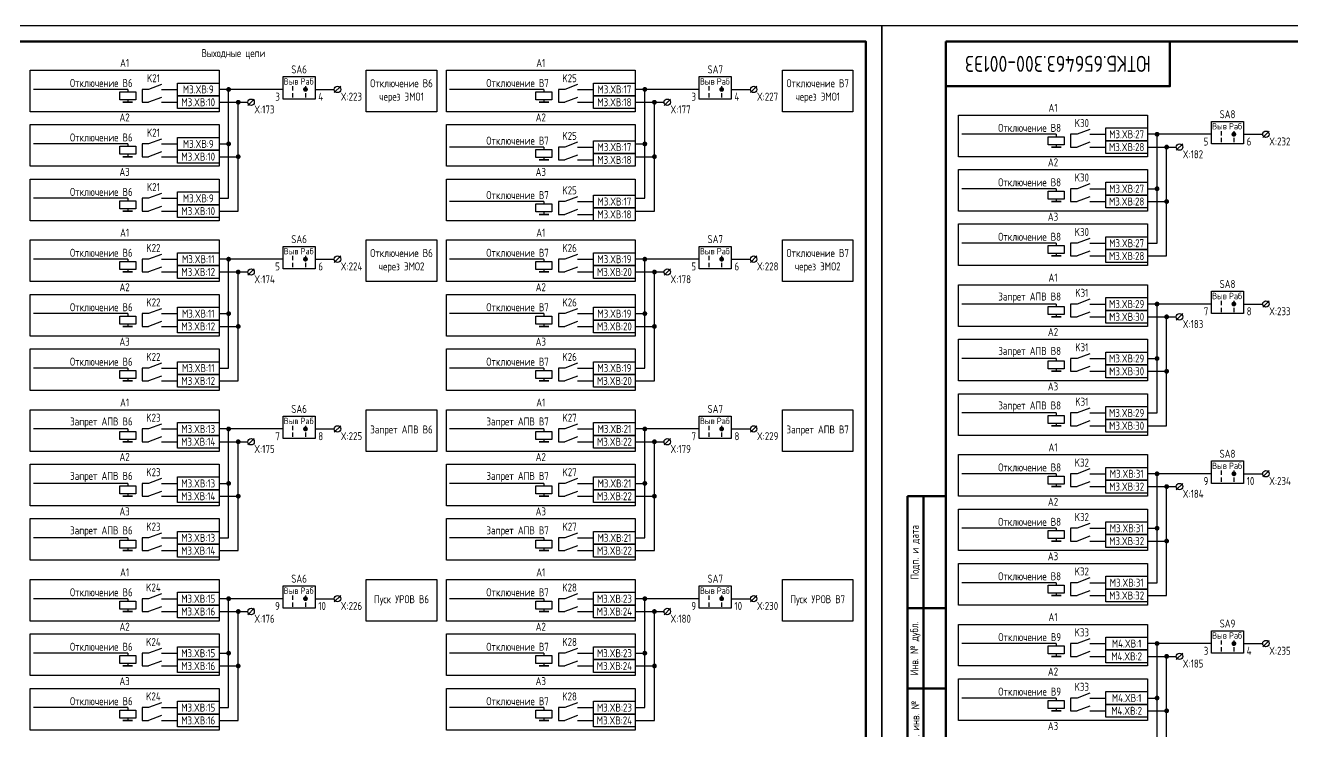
# Model space of a CAD drawing. Header units: millimetres. Extents: x -1245 to 5086, y -99 to 618.
# Drawn here: x 2252.5 to 2648.4, y 76.5 to 297 of the extents above; entities that cross this region are included whole.
import ezdxf

# ---------------------------------------------------------------- set-up
doc = ezdxf.new("R2010")
doc.units = ezdxf.units.MM
doc.styles.add('Gost_type_A', font='GOST_A.TTF')

# ---------------------------------------------------------------- blocks, each defined once
blk = doc.blocks.new('Формат_А3')
blk.add_lwpolyline([(-420, 297), (0, 297), (0, 0), (-420, 0)], close=True)
at = {"lineweight": 50}
blk.add_lwpolyline([(-400, 292), (-5, 292), (-5, 5), (-400, 5)], close=True, dxfattribs=at)
blk = doc.blocks.new('POINT')
at = {"const_width": 0.75}
blk.add_lwpolyline([(-0.375, 0, 1), (0.375, 0, 1)], format="xyb", close=True, dxfattribs=at)
blk = doc.blocks.new('Переключатель_положение')
for p, q in [((2, 1), (2, -0.34)), ((2, -1.14), (2, -2.49))]:
    blk.add_line(p, q)
blk = doc.blocks.new('Штамп угловой верхний')
at = {"lineweight": 50}
blk.add_lwpolyline([(0, 0), (70, 0), (70, -14), (0, -14)], close=True, dxfattribs=at)
blk = doc.blocks.new('Штамп левый нижний')
at = {"lineweight": 50}
for points in [[(-12, 145), (-7, 145), (-7, 110), (-12, 110)], [(-7, 145), (0, 145), (0, 110), (-7, 110)], [(-12, 110), (-7, 110), (-7, 85), (-12, 85)], [(-7, 110), (0, 110), (0, 85), (-7, 85)], [(-12, 85), (-7, 85), (-7, 60), (-12, 60)], [(-7, 85), (0, 85), (0, 60), (-7, 60)], [(-12, 60), (-7, 60), (-7, 25), (-12, 25)], [(-7, 60), (0, 60), (0, 25), (-7, 25)], [(-12, 25), (-7, 25), (-7, 0), (-12, 0)], [(-7, 25), (0, 25), (0, 0), (-7, 0)]]:
    blk.add_lwpolyline(points, close=True, dxfattribs=at)
at = {"char_height": 2.5, "attachment_point": 5, "rotation": 90, "style": 'Gost_type_A'}
for s, insert, width in [('Подп. и дата', (-9.5, 127.5), 35), ('Инв. № дубл.', (-9.5, 97.5), 25), ('Взам. инв. №', (-9.5, 72.5), 25), ('Подп. и дата', (-9.5, 42.5), 35), ('Инв. N подл.', (-9.5, 12.5), 25)]:
    blk.add_mtext(s, dxfattribs=dict(at, insert=insert, width=width))

msp = doc.modelspace()

# ---------------------------------------------------------------- linework, layer by layer
at = {"ltscale": 4.32}
for p, q in [((2295, 278.5), (2291, 277)), ((2425, 278.5), (2421, 277)), ((2295, 274.5), (2291, 273)), ((2425, 274.5), (2421, 273)), ((2295, 261.5), (2291, 260)), ((2585, 264.5), (2581, 263)), ((2295, 257.5), (2291, 256)), ((2425, 260.5), (2421, 259)), ((2585, 260.5), (2581, 259)), ((2425, 256.5), (2421, 255)), ((2585, 247.5), (2581, 246)), ((2295, 244.5), (2291, 243)), ((2425, 243.5), (2421, 242)), ((2585, 243.5), (2581, 242)), ((2295, 240.5), (2291, 239)), ((2425, 239.5), (2421, 238)), ((2585, 230.5), (2581, 229)), ((2585, 226.5), (2581, 225)), ((2295, 225.5), (2291, 224)), ((2425, 225.5), (2421, 224)), ((2295, 221.5), (2291, 220)), ((2425, 221.5), (2421, 220)), ((2585, 211.5), (2581, 210)), ((2295, 208.5), (2291, 207)), ((2425, 208.5), (2421, 207)), ((2585, 207.5), (2581, 206)), ((2295, 204.5), (2291, 203)), ((2425, 204.5), (2421, 203)), ((2585, 194.5), (2581, 193)), ((2295, 191.5), (2291, 190)), ((2425, 191.5), (2421, 190)), ((2585, 190.5), (2581, 189)), ((2295, 187.5), (2291, 186)), ((2425, 187.5), (2421, 186)), ((2585, 177.5), (2581, 176)), ((2295, 172.5), (2291, 171)), ((2425, 172.5), (2421, 171)), ((2585, 173.5), (2581, 172)), ((2295, 168.5), (2291, 167)), ((2425, 168.5), (2421, 167)), ((2585, 158.5), (2581, 157)), ((2295, 155.5), (2291, 154)), ((2425, 155.5), (2421, 154)), ((2585, 154.5), (2581, 153)), ((2295, 151.5), (2291, 150)), ((2425, 151.5), (2421, 150)), ((2585, 141.5), (2581, 140)), ((2295, 138.5), (2291, 137)), ((2425, 138.5), (2421, 137)), ((2585, 137.5), (2581, 136)), ((2295, 134.5), (2291, 133)), ((2425, 134.5), (2421, 133)), ((2585, 124.5), (2581, 123)), ((2295, 119.5), (2291, 118)), ((2425, 119.5), (2421, 118)), ((2585, 120.5), (2581, 119)), ((2295, 115.5), (2291, 114)), ((2425, 115.5), (2421, 114)), ((2585, 105.5), (2581, 104)), ((2295, 102.5), (2291, 101)), ((2425, 102.5), (2421, 101)), ((2585, 101.5), (2581, 100)), ((2295, 98.5), (2291, 97)), ((2425, 98.5), (2421, 97)), ((2585, 88.5), (2581, 87)), ((2295, 85.5), (2291, 84)), ((2425, 85.5), (2421, 84)), ((2585, 84.5), (2581, 83)), ((2295, 81.5), (2291, 80)), ((2425, 81.5), (2421, 80))]:
    msp.add_line(p, q, dxfattribs=at)
for p, q in [((2351.01, 278), (2349.01, 276)), ((2481.01, 278), (2479.01, 276)), ((2284.5, 277), (2255, 277)), ((2284.5, 277), (2284.5, 276.25)), ((2284.5, 273.75), (2284.5, 273)), ((2333, 277), (2313, 277)), ((2316, 243), (2316, 277)), ((2324.01, 274), (2322.01, 272)), ((2414.5, 277), (2385, 277)), ((2414.5, 277), (2414.5, 276.25)), ((2414.5, 273.75), (2414.5, 273)), ((2463, 277), (2443, 277)), ((2446, 243), (2446, 277)), ((2454.01, 274), (2452.01, 272)), ((2313, 273), (2322, 273)), ((2319, 239), (2319, 273)), ((2443, 273), (2452, 273)), ((2449, 239), (2449, 273)), ((2574.5, 263), (2545, 263)), ((2574.5, 263), (2574.5, 262.25)), ((2623, 263), (2603, 263)), ((2606, 229), (2606, 263)), ((2641.01, 264), (2639.01, 262)), ((2284.5, 260), (2255, 260)), ((2284.5, 260), (2284.5, 259.25)), ((2313, 260), (2316, 260)), ((2414.5, 259), (2385, 259)), ((2414.5, 259), (2414.5, 258.25)), ((2443, 260), (2446, 260)), ((2574.5, 259.75), (2574.5, 259)), ((2603, 259), (2612, 259)), ((2609, 225), (2609, 259)), ((2614.01, 260), (2612.01, 258)), ((2284.5, 256.75), (2284.5, 256)), ((2313, 256), (2319, 256)), ((2414.5, 255.75), (2414.5, 255)), ((2443, 256), (2449, 256)), ((2574.5, 246), (2545, 246)), ((2574.5, 246), (2574.5, 245.25)), ((2603, 246), (2606, 246)), ((2284.5, 243), (2255, 243)), ((2284.5, 243), (2284.5, 242.25)), ((2313, 243), (2316, 243)), ((2414.5, 242), (2385, 242)), ((2414.5, 242), (2414.5, 241.25)), ((2443, 243), (2446, 243)), ((2574.5, 242.75), (2574.5, 242)), ((2603, 242), (2609, 242)), ((2284.5, 239.75), (2284.5, 239)), ((2313, 239), (2319, 239)), ((2414.5, 238.75), (2414.5, 238)), ((2443, 239), (2449, 239)), ((2574.5, 229), (2545, 229)), ((2574.5, 229), (2574.5, 228.25)), ((2574.5, 225.75), (2574.5, 225)), ((2603, 229), (2606, 229)), ((2284.5, 224), (2255, 224)), ((2284.5, 224), (2284.5, 223.25)), ((2333, 224), (2313, 224)), ((2316, 190), (2316, 224)), ((2351.01, 225), (2349.01, 223)), ((2414.5, 224), (2385, 224)), ((2414.5, 224), (2414.5, 223.25)), ((2463, 224), (2443, 224)), ((2446, 190), (2446, 224)), ((2481.01, 225), (2479.01, 223)), ((2603, 225), (2609, 225)), ((2284.5, 220.75), (2284.5, 220)), ((2313, 220), (2322, 220)), ((2319, 186), (2319, 220)), ((2324.01, 221), (2322.01, 219)), ((2414.5, 220.75), (2414.5, 220)), ((2443, 220), (2452, 220)), ((2449, 186), (2449, 220)), ((2454.01, 221), (2452.01, 219)), ((2574.5, 210), (2545, 210)), ((2574.5, 210), (2574.5, 209.25)), ((2623, 210), (2603, 210)), ((2606, 176), (2606, 210)), ((2641.01, 211), (2639.01, 209)), ((2284.5, 207), (2255, 207)), ((2284.5, 207), (2284.5, 206.25)), ((2313, 207), (2316, 207)), ((2414.5, 207), (2385, 207)), ((2414.5, 207), (2414.5, 206.25)), ((2443, 207), (2446, 207)), ((2574.5, 206.75), (2574.5, 206)), ((2603, 206), (2612, 206)), ((2609, 172), (2609, 206)), ((2614.01, 207), (2612.01, 205)), ((2284.5, 203.75), (2284.5, 203)), ((2313, 203), (2319, 203)), ((2414.5, 203.75), (2414.5, 203)), ((2443, 203), (2449, 203)), ((2574.5, 193), (2545, 193)), ((2574.5, 193), (2574.5, 192.25)), ((2603, 193), (2606, 193)), ((2284.5, 190), (2255, 190)), ((2284.5, 190), (2284.5, 189.25)), ((2284.5, 186.75), (2284.5, 186)), ((2313, 190), (2316, 190)), ((2414.5, 190), (2385, 190)), ((2414.5, 190), (2414.5, 189.25)), ((2414.5, 186.75), (2414.5, 186)), ((2443, 190), (2446, 190)), ((2574.5, 189.75), (2574.5, 189)), ((2603, 189), (2609, 189)), ((2313, 186), (2319, 186)), ((2443, 186), (2449, 186)), ((2574.5, 176), (2545, 176)), ((2574.5, 176), (2574.5, 175.25)), ((2603, 176), (2606, 176)), ((2284.5, 171), (2255, 171)), ((2284.5, 171), (2284.5, 170.25)), ((2333, 171), (2313, 171)), ((2316, 137), (2316, 171)), ((2351.01, 172), (2349.01, 170)), ((2414.5, 171), (2385, 171)), ((2414.5, 171), (2414.5, 170.25)), ((2463, 171), (2443, 171)), ((2446, 137), (2446, 171)), ((2481.01, 172), (2479.01, 170)), ((2574.5, 172.75), (2574.5, 172)), ((2603, 172), (2609, 172)), ((2284.5, 167.75), (2284.5, 167)), ((2313, 167), (2322, 167)), ((2319, 133), (2319, 167)), ((2324.01, 168), (2322.01, 166)), ((2414.5, 167.75), (2414.5, 167)), ((2443, 167), (2452, 167)), ((2449, 133), (2449, 167)), ((2454.01, 168), (2452.01, 166)), ((2574.5, 157), (2545, 157)), ((2574.5, 157), (2574.5, 156.25)), ((2623, 157), (2603, 157)), ((2606, 123), (2606, 157)), ((2641.01, 158), (2639.01, 156)), ((2284.5, 154), (2255, 154)), ((2284.5, 154), (2284.5, 153.25)), ((2284.5, 150.75), (2284.5, 150)), ((2313, 154), (2316, 154)), ((2414.5, 154), (2385, 154)), ((2414.5, 154), (2414.5, 153.25)), ((2414.5, 150.75), (2414.5, 150)), ((2443, 154), (2446, 154)), ((2574.5, 153.75), (2574.5, 153)), ((2603, 153), (2612, 153)), ((2609, 119), (2609, 153)), ((2614.01, 154), (2612.01, 152)), ((2313, 150), (2319, 150)), ((2443, 150), (2449, 150)), ((2574.5, 140), (2545, 140)), ((2574.5, 140), (2574.5, 139.25)), ((2603, 140), (2606, 140)), ((2284.5, 137), (2255, 137)), ((2284.5, 137), (2284.5, 136.25)), ((2313, 137), (2316, 137)), ((2414.5, 137), (2385, 137)), ((2414.5, 137), (2414.5, 136.25)), ((2443, 137), (2446, 137)), ((2574.5, 136.75), (2574.5, 136)), ((2603, 136), (2609, 136)), ((2284.5, 133.75), (2284.5, 133)), ((2313, 133), (2319, 133)), ((2414.5, 133.75), (2414.5, 133)), ((2443, 133), (2449, 133)), ((2574.5, 123), (2545, 123)), ((2574.5, 123), (2574.5, 122.25)), ((2603, 123), (2606, 123)), ((2351.01, 119), (2349.01, 117)), ((2481.01, 119), (2479.01, 117)), ((2574.5, 119.75), (2574.5, 119)), ((2603, 119), (2609, 119)), ((2284.5, 118), (2255, 118)), ((2284.5, 118), (2284.5, 117.25)), ((2333, 118), (2313, 118)), ((2316, 84), (2316, 118)), ((2324.01, 115), (2322.01, 113)), ((2414.5, 118), (2385, 118)), ((2414.5, 118), (2414.5, 117.25)), ((2463, 118), (2443, 118)), ((2446, 84), (2446, 118)), ((2454.01, 115), (2452.01, 113)), ((2284.5, 114.75), (2284.5, 114)), ((2313, 114), (2322, 114)), ((2319, 80), (2319, 114)), ((2414.5, 114.75), (2414.5, 114)), ((2443, 114), (2452, 114)), ((2449, 80), (2449, 114)), ((2574.5, 104), (2545, 104)), ((2574.5, 104), (2574.5, 103.25)), ((2623, 104), (2603, 104)), ((2606, 70), (2606, 104)), ((2641.01, 105), (2639.01, 103)), ((2284.5, 101), (2255, 101)), ((2284.5, 101), (2284.5, 100.25)), ((2313, 101), (2316, 101)), ((2414.5, 101), (2385, 101)), ((2414.5, 101), (2414.5, 100.25)), ((2443, 101), (2446, 101)), ((2574.5, 100.75), (2574.5, 100)), ((2603, 100), (2612, 100)), ((2609, 66), (2609, 100)), ((2614.01, 101), (2612.01, 99)), ((2284.5, 97.75), (2284.5, 97)), ((2313, 97), (2319, 97)), ((2414.5, 97.75), (2414.5, 97)), ((2443, 97), (2449, 97)), ((2284.5, 84), (2255, 84)), ((2284.5, 84), (2284.5, 83.25)), ((2313, 84), (2316, 84)), ((2414.5, 84), (2385, 84)), ((2414.5, 84), (2414.5, 83.25)), ((2443, 84), (2446, 84)), ((2574.5, 87), (2545, 87)), ((2574.5, 87), (2574.5, 86.25)), ((2574.5, 83.75), (2574.5, 83)), ((2603, 87), (2606, 87)), ((2284.5, 80.75), (2284.5, 80)), ((2313, 80), (2319, 80)), ((2414.5, 80.75), (2414.5, 80)), ((2443, 80), (2449, 80)), ((2603, 83), (2609, 83))]:
    msp.add_line(p, q)
at = {"ltscale": 1.08}
for p, q in [((2291, 277), (2289, 277)), ((2289, 277), (2289, 273)), ((2295, 277), (2300, 277)), ((2421, 277), (2419, 277)), ((2419, 277), (2419, 273)), ((2425, 277), (2430, 277)), ((2289, 273), (2291, 273)), ((2295, 273), (2300, 273)), ((2419, 273), (2421, 273)), ((2425, 273), (2430, 273)), ((2581, 263), (2579, 263)), ((2579, 263), (2579, 259)), ((2585, 263), (2590, 263)), ((2291, 260), (2289, 260)), ((2289, 260), (2289, 256)), ((2295, 260), (2300, 260)), ((2421, 259), (2419, 259)), ((2419, 259), (2419, 255)), ((2425, 259), (2430, 259)), ((2579, 259), (2581, 259)), ((2585, 259), (2590, 259)), ((2289, 256), (2291, 256)), ((2295, 256), (2300, 256)), ((2419, 255), (2421, 255)), ((2425, 255), (2430, 255)), ((2581, 246), (2579, 246)), ((2579, 246), (2579, 242)), ((2585, 246), (2590, 246)), ((2291, 243), (2289, 243)), ((2289, 243), (2289, 239)), ((2295, 243), (2300, 243)), ((2421, 242), (2419, 242)), ((2419, 242), (2419, 238)), ((2425, 242), (2430, 242)), ((2579, 242), (2581, 242)), ((2585, 242), (2590, 242)), ((2289, 239), (2291, 239)), ((2295, 239), (2300, 239)), ((2419, 238), (2421, 238)), ((2425, 238), (2430, 238)), ((2581, 229), (2579, 229)), ((2579, 229), (2579, 225)), ((2585, 229), (2590, 229)), ((2291, 224), (2289, 224)), ((2289, 224), (2289, 220)), ((2295, 224), (2300, 224)), ((2421, 224), (2419, 224)), ((2419, 224), (2419, 220)), ((2425, 224), (2430, 224)), ((2579, 225), (2581, 225)), ((2585, 225), (2590, 225)), ((2289, 220), (2291, 220)), ((2295, 220), (2300, 220)), ((2419, 220), (2421, 220)), ((2425, 220), (2430, 220)), ((2581, 210), (2579, 210)), ((2579, 210), (2579, 206)), ((2585, 210), (2590, 210)), ((2291, 207), (2289, 207)), ((2289, 207), (2289, 203)), ((2295, 207), (2300, 207)), ((2421, 207), (2419, 207)), ((2419, 207), (2419, 203)), ((2425, 207), (2430, 207)), ((2579, 206), (2581, 206)), ((2585, 206), (2590, 206)), ((2289, 203), (2291, 203)), ((2295, 203), (2300, 203)), ((2419, 203), (2421, 203)), ((2425, 203), (2430, 203)), ((2581, 193), (2579, 193)), ((2579, 193), (2579, 189)), ((2585, 193), (2590, 193)), ((2291, 190), (2289, 190)), ((2289, 190), (2289, 186)), ((2295, 190), (2300, 190)), ((2421, 190), (2419, 190)), ((2419, 190), (2419, 186)), ((2425, 190), (2430, 190)), ((2579, 189), (2581, 189)), ((2585, 189), (2590, 189)), ((2289, 186), (2291, 186)), ((2295, 186), (2300, 186)), ((2419, 186), (2421, 186)), ((2425, 186), (2430, 186)), ((2581, 176), (2579, 176)), ((2579, 176), (2579, 172)), ((2585, 176), (2590, 176)), ((2291, 171), (2289, 171)), ((2289, 171), (2289, 167)), ((2295, 171), (2300, 171)), ((2421, 171), (2419, 171)), ((2419, 171), (2419, 167)), ((2425, 171), (2430, 171)), ((2579, 172), (2581, 172)), ((2585, 172), (2590, 172)), ((2289, 167), (2291, 167)), ((2295, 167), (2300, 167)), ((2419, 167), (2421, 167)), ((2425, 167), (2430, 167)), ((2581, 157), (2579, 157)), ((2579, 157), (2579, 153)), ((2585, 157), (2590, 157)), ((2291, 154), (2289, 154)), ((2289, 154), (2289, 150)), ((2295, 154), (2300, 154)), ((2421, 154), (2419, 154)), ((2419, 154), (2419, 150)), ((2425, 154), (2430, 154)), ((2579, 153), (2581, 153)), ((2585, 153), (2590, 153)), ((2289, 150), (2291, 150)), ((2295, 150), (2300, 150)), ((2419, 150), (2421, 150)), ((2425, 150), (2430, 150)), ((2581, 140), (2579, 140)), ((2579, 140), (2579, 136)), ((2585, 140), (2590, 140)), ((2291, 137), (2289, 137)), ((2289, 137), (2289, 133)), ((2295, 137), (2300, 137)), ((2421, 137), (2419, 137)), ((2419, 137), (2419, 133)), ((2425, 137), (2430, 137)), ((2579, 136), (2581, 136)), ((2585, 136), (2590, 136)), ((2289, 133), (2291, 133)), ((2295, 133), (2300, 133)), ((2419, 133), (2421, 133)), ((2425, 133), (2430, 133)), ((2581, 123), (2579, 123)), ((2579, 123), (2579, 119)), ((2585, 123), (2590, 123)), ((2579, 119), (2581, 119)), ((2585, 119), (2590, 119)), ((2291, 118), (2289, 118)), ((2289, 118), (2289, 114)), ((2295, 118), (2300, 118)), ((2421, 118), (2419, 118)), ((2419, 118), (2419, 114)), ((2425, 118), (2430, 118)), ((2289, 114), (2291, 114)), ((2295, 114), (2300, 114)), ((2419, 114), (2421, 114)), ((2425, 114), (2430, 114)), ((2581, 104), (2579, 104)), ((2579, 104), (2579, 100)), ((2585, 104), (2590, 104)), ((2291, 101), (2289, 101)), ((2289, 101), (2289, 97)), ((2295, 101), (2300, 101)), ((2421, 101), (2419, 101)), ((2419, 101), (2419, 97)), ((2425, 101), (2430, 101)), ((2579, 100), (2581, 100)), ((2585, 100), (2590, 100)), ((2289, 97), (2291, 97)), ((2295, 97), (2300, 97)), ((2419, 97), (2421, 97)), ((2425, 97), (2430, 97)), ((2291, 84), (2289, 84)), ((2289, 84), (2289, 80)), ((2295, 84), (2300, 84)), ((2421, 84), (2419, 84)), ((2419, 84), (2419, 80)), ((2425, 84), (2430, 84)), ((2581, 87), (2579, 87)), ((2579, 87), (2579, 83)), ((2585, 87), (2590, 87)), ((2289, 80), (2291, 80)), ((2295, 80), (2300, 80)), ((2419, 80), (2421, 80)), ((2425, 80), (2430, 80)), ((2579, 83), (2581, 83)), ((2585, 83), (2590, 83))]:
    msp.add_line(p, q, dxfattribs=at)
at = {"ltscale": 4}
for p, q in [((2343, 277), (2349.01, 277)), ((2473, 277), (2479.01, 277)), ((2633, 263), (2639.01, 263)), ((2343, 224), (2349.01, 224)), ((2473, 224), (2479.01, 224)), ((2633, 210), (2639.01, 210)), ((2343, 171), (2349.01, 171)), ((2473, 171), (2479.01, 171)), ((2633, 157), (2639.01, 157)), ((2343, 118), (2349.01, 118)), ((2473, 118), (2479.01, 118)), ((2633, 104), (2639.01, 104))]:
    msp.add_line(p, q, dxfattribs=at)
for points in [[(2254, 283), (2313, 283), (2313, 270), (2254, 270)], [(2359, 283), (2381, 283), (2381, 270), (2359, 270)], [(2384, 283), (2443, 283), (2443, 270), (2384, 270)], [(2489, 283), (2511, 283), (2511, 270), (2489, 270)], [(2300, 279), (2313, 279), (2313, 275), (2300, 275)], [(2333, 281), (2343, 281), (2343, 274), (2333, 274)], [(2430, 279), (2443, 279), (2443, 275), (2430, 275)], [(2463, 281), (2473, 281), (2473, 274), (2463, 274)], [(2287, 276.25), (2287, 273.75), (2282, 273.75), (2282, 276.25)], [(2300, 275), (2313, 275), (2313, 271), (2300, 271)], [(2417, 276.25), (2417, 273.75), (2412, 273.75), (2412, 276.25)], [(2430, 275), (2443, 275), (2443, 271), (2430, 271)], [(2286, 273), (2283, 273)], [(2416, 273), (2413, 273)], [(2254, 266), (2313, 266), (2313, 253), (2254, 253)], [(2384, 266), (2443, 266), (2443, 253), (2384, 253)], [(2544, 269), (2603, 269), (2603, 256), (2544, 256)], [(2623, 267), (2633, 267), (2633, 260), (2623, 260)], [(2300, 262), (2313, 262), (2313, 258), (2300, 258)], [(2577, 262.25), (2577, 259.75), (2572, 259.75), (2572, 262.25)], [(2590, 265), (2603, 265), (2603, 261), (2590, 261)], [(2287, 259.25), (2287, 256.75), (2282, 256.75), (2282, 259.25)], [(2300, 258), (2313, 258), (2313, 254), (2300, 254)], [(2417, 258.25), (2417, 255.75), (2412, 255.75), (2412, 258.25)], [(2430, 261), (2443, 261), (2443, 257), (2430, 257)], [(2576, 259), (2573, 259)], [(2590, 261), (2603, 261), (2603, 257), (2590, 257)], [(2286, 256), (2283, 256)], [(2416, 255), (2413, 255)], [(2430, 257), (2443, 257), (2443, 253), (2430, 253)], [(2544, 252), (2603, 252), (2603, 239), (2544, 239)], [(2254, 249), (2313, 249), (2313, 236), (2254, 236)], [(2384, 249), (2443, 249), (2443, 236), (2384, 236)], [(2590, 248), (2603, 248), (2603, 244), (2590, 244)], [(2287, 242.25), (2287, 239.75), (2282, 239.75), (2282, 242.25)], [(2300, 245), (2313, 245), (2313, 241), (2300, 241)], [(2430, 244), (2443, 244), (2443, 240), (2430, 240)], [(2577, 245.25), (2577, 242.75), (2572, 242.75), (2572, 245.25)], [(2576, 242), (2573, 242)], [(2590, 244), (2603, 244), (2603, 240), (2590, 240)], [(2286, 239), (2283, 239)], [(2300, 241), (2313, 241), (2313, 237), (2300, 237)], [(2417, 241.25), (2417, 238.75), (2412, 238.75), (2412, 241.25)], [(2416, 238), (2413, 238)], [(2430, 240), (2443, 240), (2443, 236), (2430, 236)], [(2544, 235), (2603, 235), (2603, 222), (2544, 222)], [(2254, 230), (2313, 230), (2313, 217), (2254, 217)], [(2359, 230), (2381, 230), (2381, 217), (2359, 217)], [(2384, 230), (2443, 230), (2443, 217), (2384, 217)], [(2489, 230), (2511, 230), (2511, 217), (2489, 217)], [(2590, 231), (2603, 231), (2603, 227), (2590, 227)], [(2300, 226), (2313, 226), (2313, 222), (2300, 222)], [(2333, 228), (2343, 228), (2343, 221), (2333, 221)], [(2430, 226), (2443, 226), (2443, 222), (2430, 222)], [(2463, 228), (2473, 228), (2473, 221), (2463, 221)], [(2577, 228.25), (2577, 225.75), (2572, 225.75), (2572, 228.25)], [(2590, 227), (2603, 227), (2603, 223), (2590, 223)], [(2287, 223.25), (2287, 220.75), (2282, 220.75), (2282, 223.25)], [(2300, 222), (2313, 222), (2313, 218), (2300, 218)], [(2417, 223.25), (2417, 220.75), (2412, 220.75), (2412, 223.25)], [(2430, 222), (2443, 222), (2443, 218), (2430, 218)], [(2576, 225), (2573, 225)], [(2286, 220), (2283, 220)], [(2416, 220), (2413, 220)], [(2544, 216), (2603, 216), (2603, 203), (2544, 203)], [(2623, 214), (2633, 214), (2633, 207), (2623, 207)], [(2254, 213), (2313, 213), (2313, 200), (2254, 200)], [(2384, 213), (2443, 213), (2443, 200), (2384, 200)], [(2590, 212), (2603, 212), (2603, 208), (2590, 208)], [(2287, 206.25), (2287, 203.75), (2282, 203.75), (2282, 206.25)], [(2300, 209), (2313, 209), (2313, 205), (2300, 205)], [(2417, 206.25), (2417, 203.75), (2412, 203.75), (2412, 206.25)], [(2430, 209), (2443, 209), (2443, 205), (2430, 205)], [(2577, 209.25), (2577, 206.75), (2572, 206.75), (2572, 209.25)], [(2576, 206), (2573, 206)], [(2590, 208), (2603, 208), (2603, 204), (2590, 204)], [(2286, 203), (2283, 203)], [(2300, 205), (2313, 205), (2313, 201), (2300, 201)], [(2416, 203), (2413, 203)], [(2430, 205), (2443, 205), (2443, 201), (2430, 201)], [(2544, 199), (2603, 199), (2603, 186), (2544, 186)], [(2254, 196), (2313, 196), (2313, 183), (2254, 183)], [(2384, 196), (2443, 196), (2443, 183), (2384, 183)], [(2590, 195), (2603, 195), (2603, 191), (2590, 191)], [(2300, 192), (2313, 192), (2313, 188), (2300, 188)], [(2430, 192), (2443, 192), (2443, 188), (2430, 188)], [(2577, 192.25), (2577, 189.75), (2572, 189.75), (2572, 192.25)], [(2590, 191), (2603, 191), (2603, 187), (2590, 187)], [(2287, 189.25), (2287, 186.75), (2282, 186.75), (2282, 189.25)], [(2300, 188), (2313, 188), (2313, 184), (2300, 184)], [(2417, 189.25), (2417, 186.75), (2412, 186.75), (2412, 189.25)], [(2430, 188), (2443, 188), (2443, 184), (2430, 184)], [(2576, 189), (2573, 189)], [(2286, 186), (2283, 186)], [(2416, 186), (2413, 186)], [(2544, 182), (2603, 182), (2603, 169), (2544, 169)], [(2254, 177), (2313, 177), (2313, 164), (2254, 164)], [(2333, 175), (2343, 175), (2343, 168), (2333, 168)], [(2359, 177), (2381, 177), (2381, 164), (2359, 164)], [(2384, 177), (2443, 177), (2443, 164), (2384, 164)], [(2463, 175), (2473, 175), (2473, 168), (2463, 168)], [(2489, 177), (2511, 177), (2511, 164), (2489, 164)], [(2577, 175.25), (2577, 172.75), (2572, 172.75), (2572, 175.25)], [(2590, 178), (2603, 178), (2603, 174), (2590, 174)], [(2287, 170.25), (2287, 167.75), (2282, 167.75), (2282, 170.25)], [(2300, 173), (2313, 173), (2313, 169), (2300, 169)], [(2417, 170.25), (2417, 167.75), (2412, 167.75), (2412, 170.25)], [(2430, 173), (2443, 173), (2443, 169), (2430, 169)], [(2576, 172), (2573, 172)], [(2590, 174), (2603, 174), (2603, 170), (2590, 170)], [(2286, 167), (2283, 167)], [(2300, 169), (2313, 169), (2313, 165), (2300, 165)], [(2416, 167), (2413, 167)], [(2430, 169), (2443, 169), (2443, 165), (2430, 165)], [(2544, 163), (2603, 163), (2603, 150), (2544, 150)], [(2254, 160), (2313, 160), (2313, 147), (2254, 147)], [(2384, 160), (2443, 160), (2443, 147), (2384, 147)], [(2590, 159), (2603, 159), (2603, 155), (2590, 155)], [(2623, 161), (2633, 161), (2633, 154), (2623, 154)], [(2300, 156), (2313, 156), (2313, 152), (2300, 152)], [(2430, 156), (2443, 156), (2443, 152), (2430, 152)], [(2577, 156.25), (2577, 153.75), (2572, 153.75), (2572, 156.25)], [(2590, 155), (2603, 155), (2603, 151), (2590, 151)], [(2287, 153.25), (2287, 150.75), (2282, 150.75), (2282, 153.25)], [(2300, 152), (2313, 152), (2313, 148), (2300, 148)], [(2417, 153.25), (2417, 150.75), (2412, 150.75), (2412, 153.25)], [(2430, 152), (2443, 152), (2443, 148), (2430, 148)], [(2576, 153), (2573, 153)], [(2286, 150), (2283, 150)], [(2416, 150), (2413, 150)], [(2254, 143), (2313, 143), (2313, 130), (2254, 130)], [(2384, 143), (2443, 143), (2443, 130), (2384, 130)], [(2544, 146), (2603, 146), (2603, 133), (2544, 133)], [(2300, 139), (2313, 139), (2313, 135), (2300, 135)], [(2430, 139), (2443, 139), (2443, 135), (2430, 135)], [(2577, 139.25), (2577, 136.75), (2572, 136.75), (2572, 139.25)], [(2590, 142), (2603, 142), (2603, 138), (2590, 138)], [(2287, 136.25), (2287, 133.75), (2282, 133.75), (2282, 136.25)], [(2300, 135), (2313, 135), (2313, 131), (2300, 131)], [(2417, 136.25), (2417, 133.75), (2412, 133.75), (2412, 136.25)], [(2430, 135), (2443, 135), (2443, 131), (2430, 131)], [(2576, 136), (2573, 136)], [(2590, 138), (2603, 138), (2603, 134), (2590, 134)], [(2286, 133), (2283, 133)], [(2416, 133), (2413, 133)], [(2544, 129), (2603, 129), (2603, 116), (2544, 116)], [(2254, 124), (2313, 124), (2313, 111), (2254, 111)], [(2359, 124), (2381, 124), (2381, 111), (2359, 111)], [(2384, 124), (2443, 124), (2443, 111), (2384, 111)], [(2489, 124), (2511, 124), (2511, 111), (2489, 111)], [(2590, 125), (2603, 125), (2603, 121), (2590, 121)], [(2300, 120), (2313, 120), (2313, 116), (2300, 116)], [(2333, 122), (2343, 122), (2343, 115), (2333, 115)], [(2430, 120), (2443, 120), (2443, 116), (2430, 116)], [(2463, 122), (2473, 122), (2473, 115), (2463, 115)], [(2577, 122.25), (2577, 119.75), (2572, 119.75), (2572, 122.25)], [(2576, 119), (2573, 119)], [(2590, 121), (2603, 121), (2603, 117), (2590, 117)], [(2287, 117.25), (2287, 114.75), (2282, 114.75), (2282, 117.25)], [(2300, 116), (2313, 116), (2313, 112), (2300, 112)], [(2417, 117.25), (2417, 114.75), (2412, 114.75), (2412, 117.25)], [(2430, 116), (2443, 116), (2443, 112), (2430, 112)], [(2286, 114), (2283, 114)], [(2416, 114), (2413, 114)], [(2254, 107), (2313, 107), (2313, 94), (2254, 94)], [(2384, 107), (2443, 107), (2443, 94), (2384, 94)], [(2544, 110), (2603, 110), (2603, 97), (2544, 97)], [(2623, 108), (2633, 108), (2633, 101), (2623, 101)], [(2300, 103), (2313, 103), (2313, 99), (2300, 99)], [(2430, 103), (2443, 103), (2443, 99), (2430, 99)], [(2577, 103.25), (2577, 100.75), (2572, 100.75), (2572, 103.25)], [(2590, 106), (2603, 106), (2603, 102), (2590, 102)], [(2287, 100.25), (2287, 97.75), (2282, 97.75), (2282, 100.25)], [(2300, 99), (2313, 99), (2313, 95), (2300, 95)], [(2417, 100.25), (2417, 97.75), (2412, 97.75), (2412, 100.25)], [(2430, 99), (2443, 99), (2443, 95), (2430, 95)], [(2576, 100), (2573, 100)], [(2590, 102), (2603, 102), (2603, 98), (2590, 98)], [(2286, 97), (2283, 97)], [(2416, 97), (2413, 97)], [(2544, 93), (2603, 93), (2603, 80), (2544, 80)], [(2254, 90), (2313, 90), (2313, 77), (2254, 77)], [(2384, 90), (2443, 90), (2443, 77), (2384, 77)], [(2590, 89), (2603, 89), (2603, 85), (2590, 85)], [(2287, 83.25), (2287, 80.75), (2282, 80.75), (2282, 83.25)], [(2300, 86), (2313, 86), (2313, 82), (2300, 82)], [(2417, 83.25), (2417, 80.75), (2412, 80.75), (2412, 83.25)], [(2430, 86), (2443, 86), (2443, 82), (2430, 82)], [(2577, 86.25), (2577, 83.75), (2572, 83.75), (2572, 86.25)], [(2590, 85), (2603, 85), (2603, 81), (2590, 81)], [(2286, 80), (2283, 80)], [(2300, 82), (2313, 82), (2313, 78), (2300, 78)], [(2416, 80), (2413, 80)], [(2430, 82), (2443, 82), (2443, 78), (2430, 78)], [(2576, 83), (2573, 83)]]:
    msp.add_lwpolyline(points, close=True)
for centre in [(2350.01, 277), (2480.01, 277), (2323.01, 273), (2453.01, 273), (2640.01, 263), (2613.01, 259), (2350.01, 224), (2480.01, 224), (2323.01, 220), (2453.01, 220), (2640.01, 210), (2613.01, 206), (2350.01, 171), (2480.01, 171), (2323.01, 167), (2453.01, 167), (2640.01, 157), (2613.01, 153), (2350.01, 118), (2480.01, 118), (2323.01, 114), (2453.01, 114), (2640.01, 104), (2613.01, 100)]:
    msp.add_circle(centre, 1)

# ---------------------------------------------------------------- block references
for name, p in [('Формат_А3', (2520, 0)), ('Формат_А3', (2940, 0)), ('Штамп угловой верхний', (2540, 292)), ('POINT', (2316, 277)), ('Переключатель_положение', (2334, 277)), ('POINT', (2340, 277)), ('Переключатель_положение', (2338, 277)), ('POINT', (2446, 277)), ('Переключатель_положение', (2464, 277)), ('POINT', (2470, 277)), ('Переключатель_положение', (2468, 277)), ('POINT', (2319, 273)), ('POINT', (2449, 273)), ('POINT', (2606, 263)), ('Переключатель_положение', (2624, 263)), ('POINT', (2630, 263)), ('Переключатель_положение', (2628, 263)), ('POINT', (2316, 260)), ('POINT', (2446, 260)), ('POINT', (2609, 259)), ('POINT', (2319, 256)), ('POINT', (2449, 256)), ('POINT', (2606, 246)), ('POINT', (2609, 242)), ('POINT', (2316, 224)), ('Переключатель_положение', (2334, 224)), ('POINT', (2340, 224)), ('Переключатель_положение', (2338, 224)), ('POINT', (2446, 224)), ('Переключатель_положение', (2464, 224)), ('POINT', (2470, 224)), ('Переключатель_положение', (2468, 224)), ('POINT', (2319, 220)), ('POINT', (2449, 220)), ('POINT', (2606, 210)), ('Переключатель_положение', (2624, 210)), ('POINT', (2630, 210)), ('Переключатель_положение', (2628, 210)), ('POINT', (2316, 207)), ('POINT', (2446, 207)), ('POINT', (2609, 206)), ('POINT', (2319, 203)), ('POINT', (2449, 203)), ('POINT', (2606, 193)), ('POINT', (2609, 189)), ('POINT', (2316, 171)), ('Переключатель_положение', (2334, 171)), ('POINT', (2340, 171)), ('Переключатель_положение', (2338, 171)), ('POINT', (2446, 171)), ('Переключатель_положение', (2464, 171)), ('POINT', (2470, 171)), ('Переключатель_положение', (2468, 171)), ('POINT', (2319, 167)), ('POINT', (2449, 167)), ('POINT', (2316, 154)), ('POINT', (2446, 154)), ('POINT', (2606, 157)), ('Переключатель_положение', (2624, 157)), ('POINT', (2630, 157)), ('Переключатель_положение', (2628, 157)), ('POINT', (2319, 150)), ('POINT', (2449, 150)), ('POINT', (2609, 153)), ('Штамп левый нижний', (2540, 5)), ('POINT', (2606, 140)), ('POINT', (2609, 136)), ('Переключатель_положение', (2334, 118)), ('Переключатель_положение', (2338, 118)), ('Переключатель_положение', (2464, 118)), ('Переключатель_положение', (2468, 118)), ('POINT', (2316, 118)), ('POINT', (2340, 118)), ('POINT', (2446, 118)), ('POINT', (2470, 118)), ('POINT', (2319, 114)), ('POINT', (2449, 114)), ('POINT', (2606, 104)), ('Переключатель_положение', (2624, 104)), ('POINT', (2630, 104)), ('Переключатель_положение', (2628, 104)), ('POINT', (2316, 101)), ('POINT', (2446, 101)), ('POINT', (2609, 100)), ('POINT', (2319, 97)), ('POINT', (2449, 97)), ('POINT', (2606, 87)), ('POINT', (2609, 83))]:
    msp.add_blockref(name, p)

# ---------------------------------------------------------------- texts
at = {"char_height": 2.5, "line_spacing_factor": 0.9, "style": 'Gost_type_A'}
for s, insert, width, attachment_point in [('Выходные цепи', (2317.5, 288), 395, 5), ('A1', (2283.5, 284), 59, 8), ('A1', (2413.5, 284), 59, 8), ('X:223', (2351.01, 276), 8, 1), ('X:227', (2481.01, 276), 8, 1), ('A2', (2283.5, 267), 59, 8), ('X:173', (2324.01, 272), 8, 1), ('A2', (2413.5, 267), 59, 8), ('X:177', (2454.01, 272), 8, 1), ('A1', (2573.5, 270), 59, 8), ('X:232', (2641.01, 262), 8, 1), ('X:182', (2614.01, 258), 8, 1), ('A2', (2573.5, 253), 59, 8), ('A3', (2283.5, 250), 59, 8), ('A3', (2413.5, 250), 59, 8), ('A3', (2573.5, 236), 59, 8), ('A1', (2283.5, 231), 59, 8), ('A1', (2413.5, 231), 59, 8), ('X:224', (2351.01, 223), 8, 1), ('X:228', (2481.01, 223), 8, 1), ('X:174', (2324.01, 219), 8, 1), ('X:178', (2454.01, 219), 8, 1), ('A1', (2573.5, 217), 59, 8), ('A2', (2283.5, 214), 59, 8), ('A2', (2413.5, 214), 59, 8), ('X:233', (2641.01, 209), 8, 1), ('A2', (2573.5, 200), 59, 8), ('X:183', (2614.01, 205), 8, 1), ('A3', (2283.5, 197), 59, 8), ('A3', (2413.5, 197), 59, 8), ('A3', (2573.5, 183), 59, 8), ('A1', (2283.5, 178), 59, 8), ('A1', (2413.5, 178), 59, 8), ('X:225', (2351.01, 170), 8, 1), ('X:229', (2481.01, 170), 8, 1), ('A1', (2573.5, 164), 59, 8), ('A2', (2283.5, 161), 59, 8), ('X:175', (2324.01, 166), 8, 1), ('A2', (2413.5, 161), 59, 8), ('X:179', (2454.01, 166), 8, 1), ('X:234', (2641.01, 156), 8, 1), ('X:184', (2614.01, 152), 8, 1), ('A3', (2283.5, 144), 59, 8), ('A3', (2413.5, 144), 59, 8), ('A2', (2573.5, 147), 59, 8), ('A3', (2573.5, 130), 59, 8), ('A1', (2283.5, 125), 59, 8), ('A1', (2413.5, 125), 59, 8), ('X:226', (2351.01, 117), 8, 1), ('X:230', (2481.01, 117), 8, 1), ('X:176', (2324.01, 113), 8, 1), ('X:180', (2454.01, 113), 8, 1), ('A1', (2573.5, 111), 59, 8), ('A2', (2283.5, 108), 59, 8), ('A2', (2413.5, 108), 59, 8), ('X:235', (2641.01, 103), 8, 1), ('X:185', (2614.01, 99), 8, 1), ('A2', (2573.5, 94), 59, 8), ('A3', (2283.5, 91), 59, 8), ('A3', (2413.5, 91), 59, 8), ('A3', (2573.5, 77), 59, 8)]:
    msp.add_mtext(s, dxfattribs=dict(at, insert=insert, width=width, attachment_point=attachment_point))
at = {"insert": (2575, 285), "char_height": 5, "width": 70, "attachment_point": 5, "rotation": 180, "style": 'Gost_type_A'}
msp.add_mtext('ЮТКБ.656463.300-001Э3', dxfattribs=at)
at = {"style": 'Gost_type_A'}
for s, insert, char_height, width, attachment_point in [('K21', (2292.5, 280.5), 2.5, 5, 5), ('SA6', (2338, 282), 2.5, 10, 8), ('K25', (2422.5, 280.5), 2.5, 5, 5), ('SA7', (2468, 282), 2.5, 10, 8), ('Отключение В6', (2286, 279), 2.5, 31.0015, 6), ('M3.XВ:9', (2306.5, 277), 2.5, 13, 5), ('Выв', (2335.5, 279.5), 2, 5, 5), ('Раб', (2340.5, 279.5), 2, 5, 5), ('Отключение В6\\Pчерез ЭМО1', (2370, 276.5), 2.5, 21.9989, 5), ('Отключение В7', (2416, 279), 2.5, 31.0015, 6), ('M3.XВ:17', (2436.5, 277), 2.5, 13, 5), ('Выв', (2465.5, 279.5), 2, 5, 5), ('Раб', (2470.5, 279.5), 2, 5, 5), ('Отключение В7\\Pчерез ЭМО1', (2500, 276.5), 2.5, 21.9988, 5), ('M3.XВ:10', (2306.5, 273), 2.5, 13, 5), ('3', (2332, 275.98), 2.5, 5, 3), ('4', (2344, 275.98), 2.5, 5, 1), ('M3.XВ:18', (2436.5, 273), 2.5, 13, 5), ('3', (2462, 275.98), 2.5, 5, 3), ('4', (2474, 275.98), 2.5, 5, 1), ('SA8', (2628, 268), 2.5, 10, 8), ('Отключение В8', (2576, 265), 2.5, 31.0015, 6), ('K30', (2582.5, 266.5), 2.5, 5, 5), ('Выв', (2625.5, 265.5), 2, 5, 5), ('Раб', (2630.5, 265.5), 2, 5, 5), ('Отключение В6', (2286, 262), 2.5, 31.0015, 6), ('K21', (2292.5, 263.5), 2.5, 5, 5), ('Отключение В7', (2416, 261), 2.5, 31.0015, 6), ('K25', (2422.5, 262.5), 2.5, 5, 5), ('M3.XВ:27', (2596.5, 263), 2.5, 13, 5), ('5', (2622, 261.98), 2.5, 5, 3), ('6', (2634, 261.98), 2.5, 5, 1), ('M3.XВ:9', (2306.5, 260), 2.5, 13, 5), ('M3.XВ:17', (2436.5, 259), 2.5, 13, 5), ('M3.XВ:28', (2596.5, 259), 2.5, 13, 5), ('M3.XВ:10', (2306.5, 256), 2.5, 13, 5), ('M3.XВ:18', (2436.5, 255), 2.5, 13, 5), ('K30', (2582.5, 249.5), 2.5, 5, 5), ('Отключение В6', (2286, 245), 2.5, 31.0015, 6), ('K21', (2292.5, 246.5), 2.5, 5, 5), ('K25', (2422.5, 245.5), 2.5, 5, 5), ('Отключение В8', (2576, 248), 2.5, 31.0015, 6), ('M3.XВ:27', (2596.5, 246), 2.5, 13, 5), ('M3.XВ:9', (2306.5, 243), 2.5, 13, 5), ('Отключение В7', (2416, 244), 2.5, 31.0015, 6), ('M3.XВ:17', (2436.5, 242), 2.5, 13, 5), ('M3.XВ:28', (2596.5, 242), 2.5, 13, 5), ('M3.XВ:10', (2306.5, 239), 2.5, 13, 5), ('M3.XВ:18', (2436.5, 238), 2.5, 13, 5), ('K30', (2582.5, 232.5), 2.5, 5, 5), ('SA6', (2338, 229), 2.5, 10, 8), ('SA7', (2468, 229), 2.5, 10, 8), ('Отключение В8', (2576, 231), 2.5, 31.0015, 6), ('M3.XВ:27', (2596.5, 229), 2.5, 13, 5), ('Отключение В6', (2286, 226), 2.5, 31.0015, 6), ('K22', (2292.5, 227.5), 2.5, 5, 5), ('Выв', (2335.5, 226.5), 2, 5, 5), ('Раб', (2340.5, 226.5), 2, 5, 5), ('Отключение В6\\Pчерез ЭМО2', (2370, 223.5), 2.5, 21.9989, 5), ('Отключение В7', (2416, 226), 2.5, 31.0015, 6), ('K26', (2422.5, 227.5), 2.5, 5, 5), ('Выв', (2465.5, 226.5), 2, 5, 5), ('Раб', (2470.5, 226.5), 2, 5, 5), ('Отключение В7\\Pчерез ЭМО2', (2500, 223.5), 2.5, 21.9988, 5), ('M3.XВ:28', (2596.5, 225), 2.5, 13, 5), ('M3.XВ:11', (2306.5, 224), 2.5, 13, 5), ('5', (2332, 222.98), 2.5, 5, 3), ('6', (2344, 222.98), 2.5, 5, 1), ('M3.XВ:19', (2436.5, 224), 2.5, 13, 5), ('5', (2462, 222.98), 2.5, 5, 3), ('6', (2474, 222.98), 2.5, 5, 1), ('M3.XВ:12', (2306.5, 220), 2.5, 13, 5), ('M3.XВ:20', (2436.5, 220), 2.5, 13, 5), ('K31', (2582.5, 213.5), 2.5, 5, 5), ('SA8', (2628, 215), 2.5, 10, 8), ('Отключение В6', (2286, 209), 2.5, 31.0015, 6), ('K22', (2292.5, 210.5), 2.5, 5, 5), ('Отключение В7', (2416, 209), 2.5, 31.0015, 6), ('K26', (2422.5, 210.5), 2.5, 5, 5), (' Запрет АПВ В8', (2576, 212), 2.5, 31.0015, 6), ('M3.XВ:29', (2596.5, 210), 2.5, 13, 5), ('Выв', (2625.5, 212.5), 2, 5, 5), ('Раб', (2630.5, 212.5), 2, 5, 5), ('M3.XВ:11', (2306.5, 207), 2.5, 13, 5), ('M3.XВ:19', (2436.5, 207), 2.5, 13, 5), ('M3.XВ:30', (2596.5, 206), 2.5, 13, 5), ('7', (2622, 208.98), 2.5, 5, 3), ('8', (2634, 208.98), 2.5, 5, 1), ('M3.XВ:12', (2306.5, 203), 2.5, 13, 5), ('M3.XВ:20', (2436.5, 203), 2.5, 13, 5), ('K22', (2292.5, 193.5), 2.5, 5, 5), ('K26', (2422.5, 193.5), 2.5, 5, 5), (' Запрет АПВ В8', (2576, 195), 2.5, 31.0015, 6), ('K31', (2582.5, 196.5), 2.5, 5, 5), ('M3.XВ:29', (2596.5, 193), 2.5, 13, 5), ('Отключение В6', (2286, 192), 2.5, 31.0015, 6), ('M3.XВ:11', (2306.5, 190), 2.5, 13, 5), ('Отключение В7', (2416, 192), 2.5, 31.0015, 6), ('M3.XВ:19', (2436.5, 190), 2.5, 13, 5), ('M3.XВ:30', (2596.5, 189), 2.5, 13, 5), ('M3.XВ:12', (2306.5, 186), 2.5, 13, 5), ('M3.XВ:20', (2436.5, 186), 2.5, 13, 5), ('SA6', (2338, 176), 2.5, 10, 8), ('SA7', (2468, 176), 2.5, 10, 8), (' Запрет АПВ В8', (2576, 178), 2.5, 31.0015, 6), ('K31', (2582.5, 179.5), 2.5, 5, 5), (' Запрет АПВ В6', (2286, 173), 2.5, 31.0015, 6), ('K23', (2292.5, 174.5), 2.5, 5, 5), ('Выв', (2335.5, 173.5), 2, 5, 5), ('Раб', (2340.5, 173.5), 2, 5, 5), (' Запрет АПВ В7', (2416, 173), 2.5, 31.0015, 6), ('K27', (2422.5, 174.5), 2.5, 5, 5), ('Выв', (2465.5, 173.5), 2, 5, 5), ('Раб', (2470.5, 173.5), 2, 5, 5), ('M3.XВ:29', (2596.5, 176), 2.5, 13, 5), ('M3.XВ:13', (2306.5, 171), 2.5, 13, 5), ('Запрет АПВ В6', (2370, 170.5), 2.5, 21.9989, 5), ('M3.XВ:21', (2436.5, 171), 2.5, 13, 5), ('Запрет АПВ В7', (2500, 170.5), 2.5, 21.9988, 5), ('M3.XВ:30', (2596.5, 172), 2.5, 13, 5), ('M3.XВ:14', (2306.5, 167), 2.5, 13, 5), ('7', (2332, 169.98), 2.5, 5, 3), ('8', (2344, 169.98), 2.5, 5, 1), ('M3.XВ:22', (2436.5, 167), 2.5, 13, 5), ('7', (2462, 169.98), 2.5, 5, 3), ('8', (2474, 169.98), 2.5, 5, 1), ('SA8', (2628, 162), 2.5, 10, 8), ('K23', (2292.5, 157.5), 2.5, 5, 5), ('K27', (2422.5, 157.5), 2.5, 5, 5), ('Отключение В8', (2576, 159), 2.5, 31.0015, 6), ('K32', (2582.5, 160.5), 2.5, 5, 5), ('Выв', (2625.5, 159.5), 2, 5, 5), ('Раб', (2630.5, 159.5), 2, 5, 5), (' Запрет АПВ В6', (2286, 156), 2.5, 31.0015, 6), ('M3.XВ:13', (2306.5, 154), 2.5, 13, 5), (' Запрет АПВ В7', (2416, 156), 2.5, 31.0015, 6), ('M3.XВ:21', (2436.5, 154), 2.5, 13, 5), ('M3.XВ:31', (2596.5, 157), 2.5, 13, 5), ('9', (2622, 155.98), 2.5, 5, 3), ('10', (2634, 155.98), 2.5, 5, 1), ('M3.XВ:14', (2306.5, 150), 2.5, 13, 5), ('M3.XВ:22', (2436.5, 150), 2.5, 13, 5), ('M3.XВ:32', (2596.5, 153), 2.5, 13, 5), ('Отключение В8', (2576, 142), 2.5, 31.0015, 6), ('K32', (2582.5, 143.5), 2.5, 5, 5), (' Запрет АПВ В6', (2286, 139), 2.5, 31.0015, 6), ('K23', (2292.5, 140.5), 2.5, 5, 5), (' Запрет АПВ В7', (2416, 139), 2.5, 31.0015, 6), ('K27', (2422.5, 140.5), 2.5, 5, 5), ('M3.XВ:31', (2596.5, 140), 2.5, 13, 5), ('M3.XВ:13', (2306.5, 137), 2.5, 13, 5), ('M3.XВ:21', (2436.5, 137), 2.5, 13, 5), ('M3.XВ:32', (2596.5, 136), 2.5, 13, 5), ('M3.XВ:14', (2306.5, 133), 2.5, 13, 5), ('M3.XВ:22', (2436.5, 133), 2.5, 13, 5), ('K32', (2582.5, 126.5), 2.5, 5, 5), ('K24', (2292.5, 121.5), 2.5, 5, 5), ('SA6', (2338, 123), 2.5, 10, 8), ('K28', (2422.5, 121.5), 2.5, 5, 5), ('SA7', (2468, 123), 2.5, 10, 8), ('Отключение В8', (2576, 125), 2.5, 31.0015, 6), ('M3.XВ:31', (2596.5, 123), 2.5, 13, 5), ('Отключение В6', (2286, 120), 2.5, 31.0015, 6), ('M3.XВ:15', (2306.5, 118), 2.5, 13, 5), ('Выв', (2335.5, 120.5), 2, 5, 5), ('Раб', (2340.5, 120.5), 2, 5, 5), ('Пуск УРОВ В6', (2370, 117.5), 2.5, 21.9989, 5), ('Отключение В7', (2416, 120), 2.5, 31.0015, 6), ('M3.XВ:23', (2436.5, 118), 2.5, 13, 5), ('Выв', (2465.5, 120.5), 2, 5, 5), ('Раб', (2470.5, 120.5), 2, 5, 5), ('Пуск УРОВ В7', (2500, 117.5), 2.5, 21.9988, 5), ('M3.XВ:32', (2596.5, 119), 2.5, 13, 5), ('M3.XВ:16', (2306.5, 114), 2.5, 13, 5), ('9', (2332, 116.98), 2.5, 5, 3), ('10', (2344, 116.98), 2.5, 5, 1), ('M3.XВ:24', (2436.5, 114), 2.5, 13, 5), ('9', (2462, 116.98), 2.5, 5, 3), ('10', (2474, 116.98), 2.5, 5, 1), ('SA9', (2628, 109), 2.5, 10, 8), ('Отключение В9', (2576, 106), 2.5, 31.0015, 6), ('K33', (2582.5, 107.5), 2.5, 5, 5), ('Выв', (2625.5, 106.5), 2, 5, 5), ('Раб', (2630.5, 106.5), 2, 5, 5), ('Отключение В6', (2286, 103), 2.5, 31.0015, 6), ('K24', (2292.5, 104.5), 2.5, 5, 5), ('Отключение В7', (2416, 103), 2.5, 31.0015, 6), ('K28', (2422.5, 104.5), 2.5, 5, 5), ('M4.XВ:1', (2596.5, 104), 2.5, 13, 5), ('3', (2622, 102.98), 2.5, 5, 3), ('4', (2634, 102.98), 2.5, 5, 1), ('M3.XВ:15', (2306.5, 101), 2.5, 13, 5), ('M3.XВ:23', (2436.5, 101), 2.5, 13, 5), ('M4.XВ:2', (2596.5, 100), 2.5, 13, 5), ('M3.XВ:16', (2306.5, 97), 2.5, 13, 5), ('M3.XВ:24', (2436.5, 97), 2.5, 13, 5), ('K33', (2582.5, 90.5), 2.5, 5, 5), ('Отключение В6', (2286, 86), 2.5, 31.0015, 6), ('K24', (2292.5, 87.5), 2.5, 5, 5), ('Отключение В7', (2416, 86), 2.5, 31.0015, 6), ('K28', (2422.5, 87.5), 2.5, 5, 5), ('Отключение В9', (2576, 89), 2.5, 31.0015, 6), ('M4.XВ:1', (2596.5, 87), 2.5, 13, 5), ('M3.XВ:15', (2306.5, 84), 2.5, 13, 5), ('M3.XВ:23', (2436.5, 84), 2.5, 13, 5), ('M4.XВ:2', (2596.5, 83), 2.5, 13, 5), ('M3.XВ:16', (2306.5, 80), 2.5, 13, 5), ('M3.XВ:24', (2436.5, 80), 2.5, 13, 5)]:
    msp.add_mtext(s, dxfattribs=dict(at, insert=insert, char_height=char_height, width=width, attachment_point=attachment_point))

doc.saveas('drawing.dxf')
